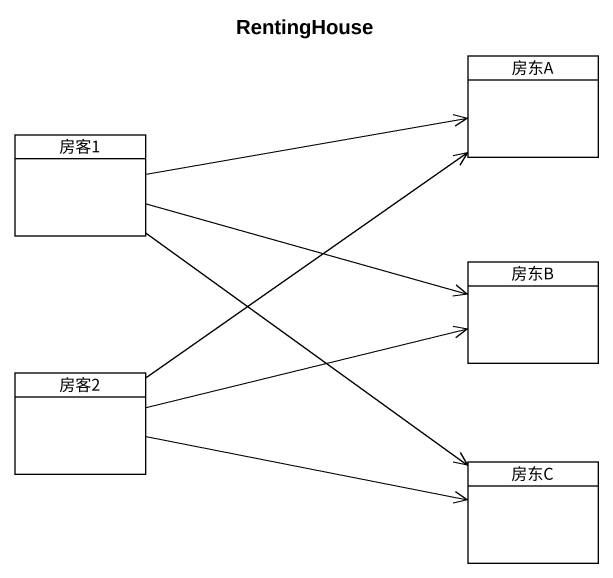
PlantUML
@startuml
title RentingHouse
hide circle
hide empty members
class 房东A
class 房客1
class 房东B
class 房客2
class 房东C
房客1 -right-> 房东A
房客1 -right-> 房东B
房客1 --> 房东C
房客2 -up-> 房东A
房客2 -right-> 房东B
房客2 -right-> 房东C
@enduml
